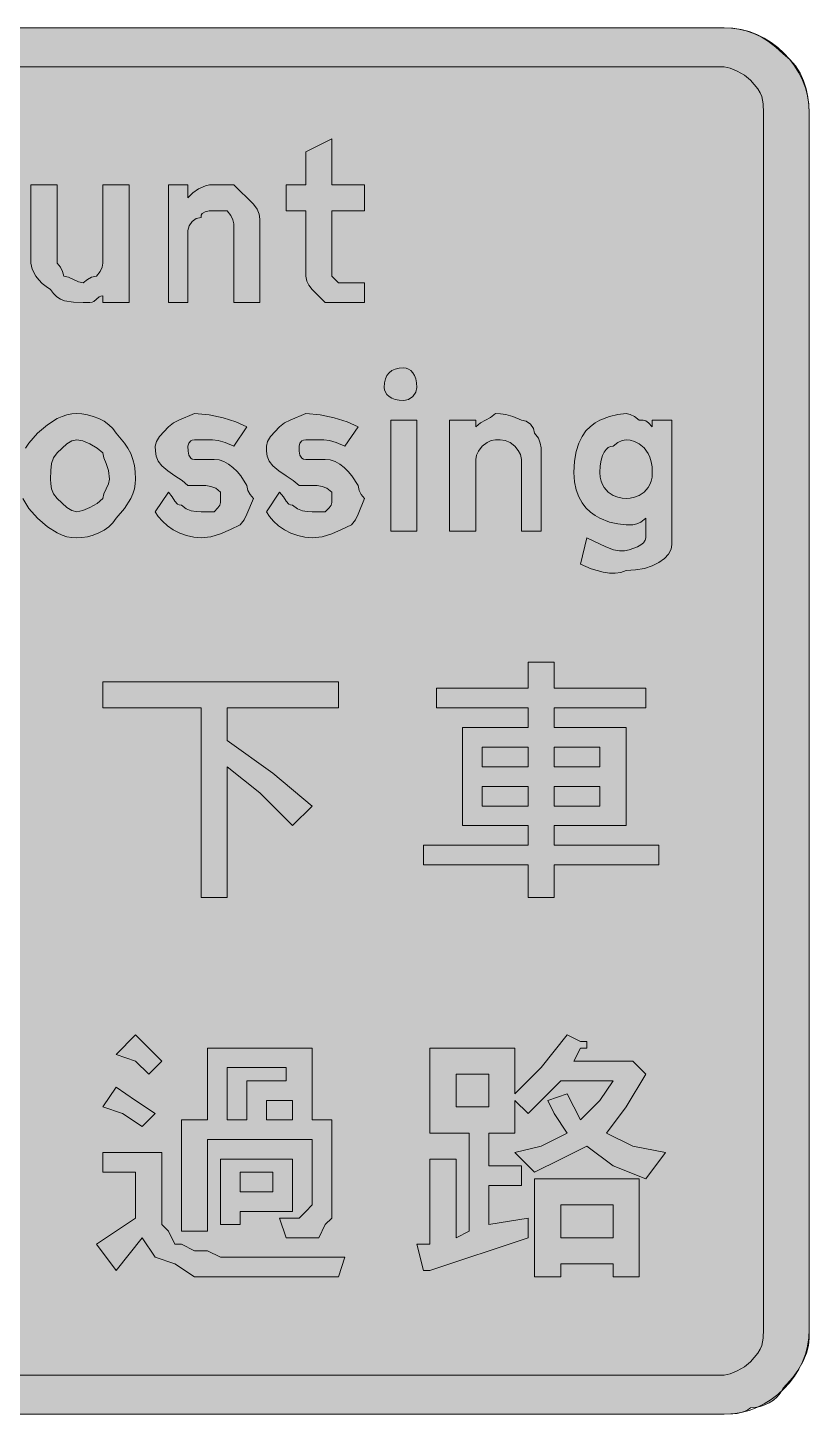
# Model space of a CAD drawing. Header units: metres. Extents: x 29 to 539, y 7 to 262.
# Drawn here: x 396.1 to 539.5, y 7.4 to 261.8 of the extents above; entities that cross this region are included whole.
import ezdxf

# ---------------------------------------------------------------- set-up
doc = ezdxf.new("R2010")
doc.units = ezdxf.units.M
for name, color, linetype, true_color in [('FILL_BLUE_0000FF', 7, 'Continuous', 0x0000ff), ('FILL_WHITE_FFFFFF', 7, 'Continuous', 0xffffff), ('STROKE_BLUE_0000FF', 7, 'Continuous', 0x0000ff)]:
    doc.layers.add(name, color=color, linetype=linetype, true_color=true_color)

msp = doc.modelspace()

# ---------------------------------------------------------------- hatches: boundary and pattern name
at = {"layer": 'FILL_BLUE_0000FF', "true_color": 0x0000ff}
h = msp.add_hatch(color=7, dxfattribs=at)
h.dxf.hatch_style = 1
h.paths.add_polyline_path([(523.89, 254.64), (524.98, 254.43), (526.29, 253.89), (527.6, 253.12), (528.69, 252.24), (530.08, 250.63), (530.5, 249.92), (530.79, 249.24), (531.05, 247.85), (531.09, 246.24), (531.09, 23.04), (531.05, 21.43), (530.79, 20.04), (530.5, 19.36), (530.08, 18.65), (528.69, 17.04), (527.6, 16.16), (526.29, 15.39), (524.98, 14.85), (523.89, 14.64), (45.09, 14.64), (44.24, 14.69), (43.48, 14.85), (42.09, 15.39), (39.09, 17.04), (37.44, 20.04), (36.9, 21.43), (36.74, 22.19), (36.69, 23.04), (36.69, 246.24), (36.74, 247.09), (36.9, 247.85), (37.44, 249.24), (39.09, 252.24), (42.09, 253.89), (43.48, 254.43), (44.24, 254.59), (45.09, 254.64), (523.89, 254.64)])
at = {"layer": 'FILL_WHITE_FFFFFF', "true_color": 0xffffff}
h = msp.add_hatch(color=7, dxfattribs=at)
h.dxf.hatch_style = 1
h.paths.add_polyline_path([(523.89, 261.84), (525.24, 261.78), (526.59, 261.6), (527.94, 261.27), (529.29, 260.79), (530.64, 260.14), (531.99, 259.31), (533.34, 258.28), (534.69, 257.04), (535.93, 256.03), (536.96, 254.85), (537.79, 253.52), (538.44, 252.09), (538.92, 250.61), (539.25, 249.11), (539.43, 247.64), (539.49, 246.24), (539.49, 23.04), (539.47, 21.43), (539.34, 20.04), (538.98, 18.65), (538.29, 17.04), (537.39, 15.45), (536.49, 14.19), (534.69, 12.24), (534.19, 11.4), (533.58, 10.66), (532.9, 10.05), (532.14, 9.54), (531.33, 9.15), (530.47, 8.86), (529.59, 8.7), (528.69, 8.64), (528.19, 8.24), (527.6, 7.95), (526.29, 7.59), (523.89, 7.44), (45.09, 7.44), (43.69, 7.5), (42.22, 7.68), (40.72, 8.01), (39.24, 8.49), (37.81, 9.14), (36.48, 9.97), (35.3, 11), (34.29, 12.24), (33.05, 13.25), (32.02, 14.43), (31.19, 15.76), (30.54, 17.19), (30.06, 18.67), (29.73, 20.17), (29.55, 21.64), (29.49, 23.04), (29.49, 246.24), (29.55, 247.64), (29.73, 249.11), (30.06, 250.61), (30.54, 252.09), (31.19, 253.52), (32.02, 254.85), (33.05, 256.03), (34.29, 257.04), (35.3, 258.28), (36.48, 259.31), (37.81, 260.14), (39.24, 260.79), (40.72, 261.27), (42.22, 261.6), (43.69, 261.78), (45.09, 261.84), (523.89, 261.84)])
h = msp.add_hatch(color=7, dxfattribs=at)
h.dxf.hatch_style = 1
h.paths.add_polyline_path([(453.09, 215.04), (455.49, 215.04), (457.89, 215.04), (457.89, 211.44), (450.69, 211.44), (448.29, 213.84), (447.69, 214.59), (447.28, 215.36), (447.09, 216.24), (447.09, 228.24), (443.49, 228.24), (443.49, 233.04), (447.09, 233.04), (447.09, 239.04), (451.89, 241.44), (451.89, 233.04), (457.89, 233.04), (457.89, 228.24), (451.89, 228.24), (451.89, 216.24), (453.09, 215.04)])
h = msp.add_hatch(color=7, dxfattribs=at)
h.dxf.hatch_style = 1
h.paths.add_polyline_path([(404.51, 211.48), (402.84, 211.74), (402.08, 212.03), (401.4, 212.45), (400.79, 213.05), (400.29, 213.84), (399.45, 214.34), (398.72, 214.93), (398.1, 215.57), (397.59, 216.24), (396.92, 217.55), (396.69, 218.64), (396.69, 233.04), (401.49, 233.04), (401.49, 218.64), (402.09, 217.89), (402.5, 217.12), (402.69, 216.24), (403.59, 216.05), (404.49, 215.64), (405.39, 215.23), (406.29, 215.04), (407.04, 215.64), (407.81, 216.05), (408.69, 216.24), (409.38, 217.12), (409.74, 217.89), (409.89, 218.64), (409.89, 233.04), (414.69, 233.04), (414.69, 211.44), (409.89, 211.44), (409.89, 212.64), (409.49, 212.59), (409.18, 212.45), (408.69, 212.04), (408.2, 211.63), (407.89, 211.49), (407.49, 211.44), (406.29, 211.44), (404.51, 211.48)])
h = msp.add_hatch(color=7, dxfattribs=at)
h.dxf.hatch_style = 1
h.paths.add_polyline_path([(429.41, 228.22), (428.64, 228.09), (428.1, 227.73), (427.94, 227.44), (427.89, 227.04), (427.01, 226.83), (426.24, 226.29), (425.7, 225.52), (425.49, 224.64), (425.49, 211.44), (421.89, 211.44), (421.89, 233.04), (425.49, 233.04), (425.49, 230.64), (426.41, 231.52), (427.44, 232.29), (428.7, 232.83), (429.44, 232.99), (430.29, 233.04), (433.89, 233.04), (437.49, 229.44), (438.18, 228.54), (438.54, 227.64), (438.67, 226.74), (438.69, 225.84), (438.69, 211.44), (433.89, 211.44), (433.89, 225.84), (433.74, 226.59), (433.38, 227.36), (432.69, 228.24), (430.29, 228.24), (429.41, 228.22)])
h = msp.add_hatch(color=7, dxfattribs=at)
h.dxf.hatch_style = 1
h.paths.add_polyline_path([(467.28, 194.96), (466.74, 194.19), (465.97, 193.65), (465.09, 193.44), (464.25, 193.49), (463.52, 193.65), (462.9, 193.88), (462.39, 194.19), (462, 194.55), (461.71, 194.96), (461.55, 195.39), (461.49, 195.84), (461.55, 196.68), (461.71, 197.41), (462, 198.03), (462.39, 198.54), (462.9, 198.93), (463.52, 199.21), (464.25, 199.38), (465.09, 199.44), (465.54, 199.38), (465.97, 199.21), (466.38, 198.93), (466.74, 198.54), (467.05, 198.03), (467.28, 197.41), (467.44, 196.68), (467.49, 195.84), (467.28, 194.96)])
h = msp.add_hatch(color=7, dxfattribs=at)
h.dxf.hatch_style = 1
h.paths.add_polyline_path([(394.52, 181.53), (394.8, 182.65), (395.19, 183.69), (395.7, 184.68), (396.32, 185.62), (397.89, 187.44), (399.69, 189.01), (401.49, 190.14), (402.39, 190.53), (403.29, 190.81), (404.19, 190.98), (405.09, 191.04), (406.04, 190.98), (407.06, 190.81), (408.11, 190.53), (409.14, 190.14), (410.12, 189.63), (411, 189.01), (411.73, 188.28), (412.29, 187.44), (413.86, 185.62), (414.48, 184.68), (414.99, 183.69), (415.38, 182.65), (415.66, 181.53), (415.83, 180.34), (415.89, 179.04), (415.83, 178.14), (415.66, 177.24), (415.38, 176.34), (414.99, 175.44), (413.86, 173.64), (412.29, 171.84), (411.73, 171), (411, 170.26), (410.12, 169.65), (409.14, 169.14), (408.11, 168.75), (407.06, 168.46), (406.04, 168.3), (405.09, 168.24), (404.19, 168.3), (403.29, 168.46), (402.39, 168.75), (401.49, 169.14), (399.69, 170.26), (397.89, 171.84), (396.32, 173.64), (395.19, 175.44), (394.8, 176.34), (394.52, 177.24), (394.35, 178.14), (394.29, 179.04), (394.35, 180.34), (394.52, 181.53)])
h.paths.add_polyline_path([(403.29, 185.49), (401.49, 183.84), (400.8, 182.92), (400.44, 181.89), (400.31, 180.63), (400.29, 179.04), (400.31, 178.14), (400.44, 177.24), (400.8, 176.34), (401.49, 175.44), (403.29, 173.79), (404.19, 173.25), (405.09, 173.04), (406.18, 173.25), (407.49, 173.79), (408.8, 174.56), (409.89, 175.44), (410.08, 176.34), (410.49, 177.24), (410.9, 178.14), (411.09, 179.04), (410.9, 180.63), (410.49, 181.89), (410.08, 182.92), (409.89, 183.84), (408.8, 184.72), (407.49, 185.49), (406.18, 186.03), (405.09, 186.24), (404.19, 186.03), (403.29, 185.49)], flags=16)
h = msp.add_hatch(color=7, dxfattribs=at)
h.dxf.hatch_style = 1
h.paths.add_polyline_path([(429.09, 182.64), (430.29, 182.64), (431.19, 182.53), (432.07, 182.23), (432.93, 181.75), (433.74, 181.14), (434.5, 180.41), (435.18, 179.6), (436.29, 177.84), (436.48, 176.96), (436.89, 176.19), (437.49, 175.44), (436.29, 172.59), (435.8, 171.56), (435.09, 170.64), (433.29, 169.76), (431.49, 168.99), (429.69, 168.45), (427.89, 168.24), (426.54, 168.35), (425.23, 168.65), (423.97, 169.13), (422.79, 169.74), (421.73, 170.47), (420.8, 171.28), (420.05, 172.14), (419.49, 173.04), (421.89, 176.64), (422.6, 175.76), (423.09, 174.99), (423.58, 174.45), (423.89, 174.29), (424.29, 174.24), (425.19, 173.55), (426.09, 173.19), (426.99, 173.06), (427.89, 173.04), (429.09, 173.04), (430.29, 173.04), (430.98, 173.75), (431.34, 174.24), (431.47, 174.73), (431.49, 175.44), (431.49, 176.64), (430.59, 177.33), (429.69, 177.69), (428.79, 177.82), (427.89, 177.84), (425.49, 177.84), (424.4, 178.74), (423.09, 179.64), (421.78, 180.54), (420.69, 181.44), (420, 182.34), (419.64, 183.24), (419.51, 184.14), (419.49, 185.04), (419.7, 185.94), (420.24, 186.84), (421.89, 188.64), (422.81, 189.35), (423.84, 189.84), (426.69, 191.04), (429.37, 190.83), (431.94, 190.29), (434.28, 189.52), (436.29, 188.64), (433.89, 185.04), (432.3, 185.73), (431.04, 186.09), (430.01, 186.22), (429.09, 186.24), (427.89, 186.24), (426.69, 186.24), (426.29, 186.19), (426, 186.05), (425.64, 185.64), (425.49, 185.04), (425.51, 184.16), (425.64, 183.39), (426, 182.85), (426.29, 182.69), (426.69, 182.64), (429.09, 182.64)])
h = msp.add_hatch(color=7, dxfattribs=at)
h.dxf.hatch_style = 1
h.paths.add_polyline_path([(449.49, 182.64), (450.69, 182.64), (451.59, 182.53), (452.47, 182.23), (453.33, 181.75), (454.14, 181.14), (454.9, 180.41), (455.58, 179.6), (456.69, 177.84), (456.88, 176.96), (457.29, 176.19), (457.89, 175.44), (456.69, 172.59), (456.2, 171.56), (455.49, 170.64), (453.69, 169.76), (451.89, 168.99), (450.09, 168.45), (448.29, 168.24), (446.94, 168.35), (445.63, 168.65), (444.37, 169.13), (443.19, 169.74), (442.13, 170.47), (441.2, 171.28), (440.45, 172.14), (439.89, 173.04), (442.29, 176.64), (443, 175.76), (443.49, 174.99), (443.98, 174.45), (444.29, 174.29), (444.69, 174.24), (445.59, 173.55), (446.49, 173.19), (447.39, 173.06), (448.29, 173.04), (449.49, 173.04), (450.69, 173.04), (451.38, 173.75), (451.74, 174.24), (451.87, 174.73), (451.89, 175.44), (451.89, 176.64), (450.99, 177.33), (450.09, 177.69), (449.19, 177.82), (448.29, 177.84), (445.89, 177.84), (444.8, 178.74), (443.49, 179.64), (442.18, 180.54), (441.09, 181.44), (440.4, 182.34), (440.04, 183.24), (439.91, 184.14), (439.89, 185.04), (440.1, 185.94), (440.64, 186.84), (442.29, 188.64), (443.21, 189.35), (444.24, 189.84), (447.09, 191.04), (449.77, 190.83), (452.34, 190.29), (454.68, 189.52), (456.69, 188.64), (454.29, 185.04), (452.7, 185.73), (451.44, 186.09), (450.41, 186.22), (449.49, 186.24), (448.29, 186.24), (447.09, 186.24), (446.69, 186.19), (446.4, 186.05), (446.04, 185.64), (445.89, 185.04), (445.91, 184.16), (446.04, 183.39), (446.4, 182.85), (446.69, 182.69), (447.09, 182.64), (449.49, 182.64)])
h = msp.add_hatch(color=7, dxfattribs=at)
h.dxf.hatch_style = 1
h.paths.add_polyline_path([(481.14, 186.09), (480.37, 185.73), (479.49, 185.04), (478.8, 184.16), (478.44, 183.39), (478.29, 182.64), (478.29, 169.44), (473.49, 169.44), (473.49, 189.84), (478.29, 189.84), (478.29, 188.64), (479.19, 189.35), (480.09, 189.84), (480.99, 190.33), (481.89, 191.04), (482.81, 191.02), (483.84, 190.89), (485.1, 190.53), (486.69, 189.84), (487.57, 189.63), (488.34, 189.09), (488.88, 188.32), (489.09, 187.44), (489.78, 186.54), (490.14, 185.64), (490.27, 184.74), (490.29, 183.84), (490.29, 169.44), (486.69, 169.44), (486.69, 182.64), (486.5, 183.52), (486.09, 184.29), (485.49, 185.04), (484.59, 185.73), (483.69, 186.09), (482.79, 186.22), (481.89, 186.24), (481.14, 186.09)])
h = msp.add_hatch(color=7, dxfattribs=at)
h.dxf.hatch_style = 1
h.paths.add_polyline_path([(514.29, 189.84), (514.29, 168.24), (514.29, 167.04), (514.13, 166.14), (513.65, 165.28), (512.9, 164.47), (511.89, 163.74), (510.66, 163.13), (509.23, 162.65), (507.63, 162.35), (505.89, 162.24), (504.94, 161.9), (503.9, 161.75), (502.81, 161.78), (501.69, 161.94), (499.48, 162.58), (497.49, 163.44), (498.69, 168.24), (502.14, 166.59), (503.58, 166.05), (504.69, 165.84), (505.59, 165.89), (506.45, 166.05), (507.99, 166.59), (508.6, 166.95), (509.08, 167.36), (509.38, 167.79), (509.49, 168.24), (509.49, 169.44), (509.49, 170.64), (509.49, 171.84), (508.61, 171.15), (507.84, 170.79), (507.09, 170.64), (505.89, 170.64), (504.39, 170.79), (502.85, 171.15), (501.09, 171.84), (500.19, 172.35), (499.33, 172.98), (498.52, 173.76), (497.79, 174.69), (497.18, 175.79), (496.7, 177.07), (496.4, 178.55), (496.29, 180.24), (496.4, 182.33), (496.7, 184.1), (497.18, 185.6), (497.79, 186.84), (498.52, 187.86), (499.33, 188.68), (500.19, 189.33), (501.09, 189.84), (502.85, 190.53), (504.39, 190.89), (505.89, 191.04), (506.64, 190.89), (507.41, 190.53), (508.29, 189.84), (509, 189.82), (509.49, 189.69), (509.98, 189.33), (510.69, 188.64), (510.69, 189.84), (514.29, 189.84)])
h.paths.add_polyline_path([(504.37, 185.73), (503.49, 185.04), (503.04, 184.98), (502.61, 184.8), (502.2, 184.47), (501.84, 183.99), (501.53, 183.34), (501.3, 182.51), (501.14, 181.48), (501.09, 180.24), (501.14, 179.4), (501.3, 178.66), (501.53, 178.01), (501.84, 177.46), (502.61, 176.61), (503.49, 176.04), (504.37, 175.69), (505.14, 175.51), (505.89, 175.44), (506.64, 175.51), (507.41, 175.69), (508.29, 176.04), (509.17, 176.61), (509.94, 177.46), (510.25, 178.01), (510.48, 178.66), (510.64, 179.4), (510.69, 180.24), (510.64, 181.3), (510.48, 182.22), (510.25, 183.02), (509.94, 183.71), (509.17, 184.78), (508.29, 185.49), (507.41, 185.92), (506.64, 186.15), (505.89, 186.24), (505.14, 186.09), (504.37, 185.73)], flags=16)
h = msp.add_hatch(color=7, dxfattribs=at)
h.dxf.hatch_style = 1
h.paths.add_polyline_path([(462.69, 169.44), (462.69, 189.84), (467.49, 189.84), (467.49, 169.44), (462.69, 169.44)])
h = msp.add_hatch(color=7, dxfattribs=at)
h.dxf.hatch_style = 1
h.paths.add_polyline_path([(492.69, 143.04), (492.69, 140.64), (509.49, 140.64), (509.49, 137.04), (492.69, 137.04), (492.69, 133.44), (505.89, 133.44), (505.89, 115.44), (492.69, 115.44), (492.69, 111.84), (511.89, 111.84), (511.89, 108.24), (492.69, 108.24), (492.69, 102.24), (487.89, 102.24), (487.89, 108.24), (468.69, 108.24), (468.69, 111.84), (487.89, 111.84), (487.89, 115.44), (475.89, 115.44), (475.89, 133.44), (487.89, 133.44), (487.89, 137.04), (471.09, 137.04), (471.09, 140.64), (487.89, 140.64), (487.89, 145.44), (492.69, 145.44), (492.69, 144.24), (492.69, 143.04)])
h.paths.add_polyline_path([(487.89, 126.24), (487.89, 129.84), (479.49, 129.84), (479.49, 126.24), (487.89, 126.24)], flags=16)
h.paths.add_polyline_path([(479.49, 119.04), (487.89, 119.04), (487.89, 122.64), (479.49, 122.64), (479.49, 119.04)], flags=16)
h.paths.add_polyline_path([(492.69, 129.84), (492.69, 126.24), (501.09, 126.24), (501.09, 129.84), (492.69, 129.84)], flags=16)
h.paths.add_polyline_path([(501.09, 122.64), (492.69, 122.64), (492.69, 119.04), (501.09, 119.04), (501.09, 122.64)], flags=16)
h = msp.add_hatch(color=7, dxfattribs=at)
h.dxf.hatch_style = 1
h.paths.add_polyline_path([(453.09, 141.84), (453.09, 137.04), (432.69, 137.04), (432.69, 131.04), (441.09, 125.04), (448.29, 119.04), (444.69, 115.44), (438.69, 121.44), (432.69, 126.24), (432.69, 102.24), (427.89, 102.24), (427.89, 137.04), (409.89, 137.04), (409.89, 141.84), (453.09, 141.84)])
h = msp.add_hatch(color=7, dxfattribs=at)
h.dxf.hatch_style = 1
h.paths.add_polyline_path([(420.69, 72.24), (418.29, 69.84), (415.89, 72.24), (412.29, 73.44), (415.89, 77.04), (420.69, 72.24)])
h = msp.add_hatch(color=7, dxfattribs=at)
h.dxf.hatch_style = 1
h.paths.add_polyline_path([(485.49, 74.64), (485.49, 66.24), (490.29, 71.04), (495.09, 77.04), (497.49, 75.84), (498.69, 75.84), (498.69, 74.64), (497.49, 74.64), (496.29, 72.24), (507.09, 72.24), (509.49, 69.84), (505.89, 63.84), (502.29, 59.04), (507.09, 56.64), (513.09, 55.44), (509.49, 50.64), (503.49, 53.04), (498.69, 56.64), (493.89, 54.24), (489.09, 51.84), (485.49, 55.44), (490.29, 56.64), (495.09, 59.04), (492.69, 62.64), (491.49, 65.04), (495.09, 66.24), (496.29, 63.84), (497.49, 61.44), (501.09, 65.04), (503.49, 68.64), (493.89, 68.64), (487.89, 62.64), (485.49, 65.04), (485.49, 59.04), (480.69, 59.04), (480.69, 53.04), (486.69, 53.04), (486.69, 49.44), (480.69, 49.44), (480.69, 42.24), (487.89, 43.44), (487.89, 39.84), (469.89, 33.84), (468.69, 33.84), (467.49, 38.64), (469.89, 38.64), (469.89, 54.24), (473.49, 54.24), (474.69, 54.24), (474.69, 53.04), (474.69, 39.84), (477.09, 41.04), (477.09, 59.04), (469.89, 59.04), (469.89, 74.64), (485.49, 74.64)])
h.paths.add_polyline_path([(480.69, 69.84), (474.69, 69.84), (474.69, 63.84), (480.69, 63.84), (480.69, 69.84)], flags=16)
h = msp.add_hatch(color=7, dxfattribs=at)
h.dxf.hatch_style = 1
h.paths.add_polyline_path([(451.89, 61.44), (451.89, 47.04), (451.89, 43.44), (450.69, 42.24), (449.49, 39.84), (445.89, 39.84), (443.49, 39.84), (442.29, 43.44), (444.69, 43.44), (445.89, 43.44), (447.09, 44.64), (448.29, 45.84), (448.29, 47.04), (448.29, 57.84), (429.09, 57.84), (429.09, 41.04), (424.29, 41.04), (424.29, 61.44), (429.09, 61.44), (429.09, 74.64), (448.29, 74.64), (448.29, 61.44), (451.89, 61.44)])
h.paths.add_polyline_path([(439.89, 65.04), (439.89, 61.44), (444.69, 61.44), (444.69, 65.04), (439.89, 65.04)], flags=16)
h.paths.add_polyline_path([(436.29, 68.64), (443.49, 68.64), (443.49, 71.04), (432.69, 71.04), (432.69, 61.44), (436.29, 61.44), (436.29, 68.64)], flags=16)
h = msp.add_hatch(color=7, dxfattribs=at)
h.dxf.hatch_style = 1
h.paths.add_polyline_path([(415.89, 65.04), (419.49, 62.64), (417.09, 60.24), (413.49, 62.64), (409.89, 63.84), (412.29, 67.44), (415.89, 65.04)])
h = msp.add_hatch(color=7, dxfattribs=at)
h.dxf.hatch_style = 1
h.paths.add_polyline_path([(420.69, 55.44), (420.69, 43.44), (420.69, 42.24), (421.89, 41.04), (423.09, 38.64), (424.29, 38.64), (426.69, 37.44), (429.09, 37.44), (431.49, 36.24), (435.09, 36.24), (454.29, 36.24), (453.09, 32.64), (432.69, 32.64), (426.69, 32.64), (423.09, 35.04), (419.49, 36.24), (417.09, 39.84), (412.29, 33.84), (408.69, 38.64), (415.89, 43.44), (415.89, 51.84), (409.89, 51.84), (409.89, 55.44), (420.69, 55.44)])
h = msp.add_hatch(color=7, dxfattribs=at)
h.dxf.hatch_style = 1
h.paths.add_polyline_path([(444.69, 44.64), (435.09, 44.64), (435.09, 42.24), (431.49, 42.24), (431.49, 54.24), (444.69, 54.24), (444.69, 44.64)])
h.paths.add_polyline_path([(441.09, 51.84), (435.09, 51.84), (435.09, 48.24), (441.09, 48.24), (441.09, 51.84)], flags=16)
h = msp.add_hatch(color=7, dxfattribs=at)
h.dxf.hatch_style = 1
h.paths.add_polyline_path([(508.29, 50.64), (508.29, 32.64), (503.49, 32.64), (503.49, 35.04), (493.89, 35.04), (493.89, 32.64), (489.09, 32.64), (489.09, 50.64), (508.29, 50.64)])
h.paths.add_polyline_path([(503.49, 45.84), (493.89, 45.84), (493.89, 39.84), (503.49, 39.84), (503.49, 45.84)], flags=16)

# ---------------------------------------------------------------- linework, layer by layer
at = {"layer": 'FILL_BLUE_0000FF', "lineweight": 0, "true_color": 0x0000ff}
msp.add_lwpolyline([(45.09, 254.64), (523.89, 254.64), (524.98, 254.43), (526.29, 253.89), (527.6, 253.12), (528.69, 252.24), (530.08, 250.63), (530.5, 249.92), (530.79, 249.24), (531.05, 247.85), (531.09, 246.24), (531.09, 23.04), (531.05, 21.43), (530.79, 20.04), (530.5, 19.36), (530.08, 18.65), (528.69, 17.04), (527.6, 16.16), (526.29, 15.39), (524.98, 14.85), (523.89, 14.64), (45.09, 14.64)], dxfattribs=at)
at = {"layer": 'FILL_WHITE_FFFFFF', "lineweight": 0, "true_color": 0xffffff}
for points in [[(45.09, 261.84), (523.89, 261.84), (525.24, 261.78), (526.59, 261.6), (527.94, 261.27), (529.29, 260.79), (530.64, 260.14), (531.99, 259.31), (533.34, 258.28), (534.69, 257.04), (535.93, 256.03), (536.96, 254.85), (537.79, 253.52), (538.44, 252.09), (538.92, 250.61), (539.25, 249.11), (539.43, 247.64), (539.49, 246.24), (539.49, 23.04), (539.47, 21.43), (539.34, 20.04), (538.98, 18.65), (538.29, 17.04), (537.39, 15.45), (536.49, 14.19), (534.69, 12.24), (534.19, 11.4), (533.58, 10.66), (532.9, 10.05), (532.14, 9.54), (531.33, 9.15), (530.47, 8.86), (529.59, 8.7), (528.69, 8.64), (528.19, 8.24), (527.6, 7.95), (526.29, 7.59), (523.89, 7.44), (45.09, 7.44)], [(395.7, 184.68), (396.32, 185.62), (397.89, 187.44), (399.69, 189.01), (401.49, 190.14), (402.39, 190.53), (403.29, 190.81), (404.19, 190.98), (405.09, 191.04), (406.04, 190.98), (407.06, 190.81), (408.11, 190.53), (409.14, 190.14), (410.12, 189.63), (411, 189.01), (411.73, 188.28), (412.29, 187.44), (413.86, 185.62), (414.48, 184.68), (414.99, 183.69), (415.38, 182.65), (415.66, 181.53), (415.83, 180.34), (415.89, 179.04), (415.83, 178.14), (415.66, 177.24), (415.38, 176.34), (414.99, 175.44), (413.86, 173.64), (412.29, 171.84), (411.73, 171), (411, 170.26), (410.12, 169.65), (409.14, 169.14), (408.11, 168.75), (407.06, 168.46), (406.04, 168.3), (405.09, 168.24), (404.19, 168.3), (403.29, 168.46), (402.39, 168.75), (401.49, 169.14), (399.69, 170.26), (397.89, 171.84), (396.32, 173.64), (395.19, 175.44)]]:
    msp.add_lwpolyline(points, dxfattribs=at)
for points in [[(453.09, 215.04), (455.49, 215.04), (457.89, 215.04), (457.89, 211.44), (450.69, 211.44), (448.29, 213.84), (447.69, 214.59), (447.28, 215.36), (447.09, 216.24), (447.09, 228.24), (443.49, 228.24), (443.49, 233.04), (447.09, 233.04), (447.09, 239.04), (451.89, 241.44), (451.89, 233.04), (457.89, 233.04), (457.89, 228.24), (451.89, 228.24), (451.89, 216.24)], [(404.51, 211.48), (402.84, 211.74), (402.08, 212.03), (401.4, 212.45), (400.79, 213.05), (400.29, 213.84), (399.45, 214.34), (398.72, 214.93), (398.1, 215.57), (397.59, 216.24), (396.92, 217.55), (396.69, 218.64), (396.69, 233.04), (401.49, 233.04), (401.49, 218.64), (402.09, 217.89), (402.5, 217.12), (402.69, 216.24), (403.59, 216.05), (404.49, 215.64), (405.39, 215.23), (406.29, 215.04), (407.04, 215.64), (407.81, 216.05), (408.69, 216.24), (409.38, 217.12), (409.74, 217.89), (409.89, 218.64), (409.89, 233.04), (414.69, 233.04), (414.69, 211.44), (409.89, 211.44), (409.89, 212.64), (409.49, 212.59), (409.18, 212.45), (408.69, 212.04), (408.2, 211.63), (407.89, 211.49), (407.49, 211.44), (406.29, 211.44)], [(429.41, 228.22), (428.64, 228.09), (428.1, 227.73), (427.94, 227.44), (427.89, 227.04), (427.01, 226.83), (426.24, 226.29), (425.7, 225.52), (425.49, 224.64), (425.49, 211.44), (421.89, 211.44), (421.89, 233.04), (425.49, 233.04), (425.49, 230.64), (426.41, 231.52), (427.44, 232.29), (428.7, 232.83), (429.44, 232.99), (430.29, 233.04), (433.89, 233.04), (437.49, 229.44), (438.18, 228.54), (438.54, 227.64), (438.67, 226.74), (438.69, 225.84), (438.69, 211.44), (433.89, 211.44), (433.89, 225.84), (433.74, 226.59), (433.38, 227.36), (432.69, 228.24), (430.29, 228.24)], [(467.28, 194.96), (466.74, 194.19), (465.97, 193.65), (465.09, 193.44), (464.25, 193.49), (463.52, 193.65), (462.9, 193.88), (462.39, 194.19), (462, 194.55), (461.71, 194.96), (461.55, 195.39), (461.49, 195.84), (461.55, 196.68), (461.71, 197.41), (462, 198.03), (462.39, 198.54), (462.9, 198.93), (463.52, 199.21), (464.25, 199.38), (465.09, 199.44), (465.54, 199.38), (465.97, 199.21), (466.38, 198.93), (466.74, 198.54), (467.05, 198.03), (467.28, 197.41), (467.44, 196.68), (467.49, 195.84)], [(429.09, 182.64), (430.29, 182.64), (431.19, 182.53), (432.07, 182.23), (432.93, 181.75), (433.74, 181.14), (434.5, 180.41), (435.18, 179.6), (436.29, 177.84), (436.48, 176.96), (436.89, 176.19), (437.49, 175.44), (436.29, 172.59), (435.8, 171.56), (435.09, 170.64), (433.29, 169.76), (431.49, 168.99), (429.69, 168.45), (427.89, 168.24), (426.54, 168.35), (425.23, 168.65), (423.97, 169.13), (422.79, 169.74), (421.73, 170.47), (420.8, 171.28), (420.05, 172.14), (419.49, 173.04), (421.89, 176.64), (422.6, 175.76), (423.09, 174.99), (423.58, 174.45), (423.89, 174.29), (424.29, 174.24), (425.19, 173.55), (426.09, 173.19), (426.99, 173.06), (427.89, 173.04), (429.09, 173.04), (430.29, 173.04), (430.98, 173.75), (431.34, 174.24), (431.47, 174.73), (431.49, 175.44), (431.49, 176.64), (430.59, 177.33), (429.69, 177.69), (428.79, 177.82), (427.89, 177.84), (425.49, 177.84), (424.4, 178.74), (423.09, 179.64), (421.78, 180.54), (420.69, 181.44), (420, 182.34), (419.64, 183.24), (419.51, 184.14), (419.49, 185.04), (419.7, 185.94), (420.24, 186.84), (421.89, 188.64), (422.81, 189.35), (423.84, 189.84), (426.69, 191.04), (429.37, 190.83), (431.94, 190.29), (434.28, 189.52), (436.29, 188.64), (433.89, 185.04), (432.3, 185.73), (431.04, 186.09), (430.01, 186.22), (429.09, 186.24), (427.89, 186.24), (426.69, 186.24), (426.29, 186.19), (426, 186.05), (425.64, 185.64), (425.49, 185.04), (425.51, 184.16), (425.64, 183.39), (426, 182.85), (426.29, 182.69), (426.69, 182.64)], [(449.49, 182.64), (450.69, 182.64), (451.59, 182.53), (452.47, 182.23), (453.33, 181.75), (454.14, 181.14), (454.9, 180.41), (455.58, 179.6), (456.69, 177.84), (456.88, 176.96), (457.29, 176.19), (457.89, 175.44), (456.69, 172.59), (456.2, 171.56), (455.49, 170.64), (453.69, 169.76), (451.89, 168.99), (450.09, 168.45), (448.29, 168.24), (446.94, 168.35), (445.63, 168.65), (444.37, 169.13), (443.19, 169.74), (442.13, 170.47), (441.2, 171.28), (440.45, 172.14), (439.89, 173.04), (442.29, 176.64), (443, 175.76), (443.49, 174.99), (443.98, 174.45), (444.29, 174.29), (444.69, 174.24), (445.59, 173.55), (446.49, 173.19), (447.39, 173.06), (448.29, 173.04), (449.49, 173.04), (450.69, 173.04), (451.38, 173.75), (451.74, 174.24), (451.87, 174.73), (451.89, 175.44), (451.89, 176.64), (450.99, 177.33), (450.09, 177.69), (449.19, 177.82), (448.29, 177.84), (445.89, 177.84), (444.8, 178.74), (443.49, 179.64), (442.18, 180.54), (441.09, 181.44), (440.4, 182.34), (440.04, 183.24), (439.91, 184.14), (439.89, 185.04), (440.1, 185.94), (440.64, 186.84), (442.29, 188.64), (443.21, 189.35), (444.24, 189.84), (447.09, 191.04), (449.77, 190.83), (452.34, 190.29), (454.68, 189.52), (456.69, 188.64), (454.29, 185.04), (452.7, 185.73), (451.44, 186.09), (450.41, 186.22), (449.49, 186.24), (448.29, 186.24), (447.09, 186.24), (446.69, 186.19), (446.4, 186.05), (446.04, 185.64), (445.89, 185.04), (445.91, 184.16), (446.04, 183.39), (446.4, 182.85), (446.69, 182.69), (447.09, 182.64)], [(481.14, 186.09), (480.37, 185.73), (479.49, 185.04), (478.8, 184.16), (478.44, 183.39), (478.29, 182.64), (478.29, 169.44), (473.49, 169.44), (473.49, 189.84), (478.29, 189.84), (478.29, 188.64), (479.19, 189.35), (480.09, 189.84), (480.99, 190.33), (481.89, 191.04), (482.81, 191.02), (483.84, 190.89), (485.1, 190.53), (486.69, 189.84), (487.57, 189.63), (488.34, 189.09), (488.88, 188.32), (489.09, 187.44), (489.78, 186.54), (490.14, 185.64), (490.27, 184.74), (490.29, 183.84), (490.29, 169.44), (486.69, 169.44), (486.69, 182.64), (486.5, 183.52), (486.09, 184.29), (485.49, 185.04), (484.59, 185.73), (483.69, 186.09), (482.79, 186.22), (481.89, 186.24)], [(514.29, 189.84), (514.29, 168.24), (514.29, 167.04), (514.13, 166.14), (513.65, 165.28), (512.9, 164.47), (511.89, 163.74), (510.66, 163.13), (509.23, 162.65), (507.63, 162.35), (505.89, 162.24), (504.94, 161.9), (503.9, 161.75), (502.81, 161.78), (501.69, 161.94), (499.48, 162.58), (497.49, 163.44), (498.69, 168.24), (502.14, 166.59), (503.58, 166.05), (504.69, 165.84), (505.59, 165.89), (506.45, 166.05), (507.99, 166.59), (508.6, 166.95), (509.08, 167.36), (509.38, 167.79), (509.49, 168.24), (509.49, 169.44), (509.49, 170.64), (509.49, 171.84), (508.61, 171.15), (507.84, 170.79), (507.09, 170.64), (505.89, 170.64), (504.39, 170.79), (502.85, 171.15), (501.09, 171.84), (500.19, 172.35), (499.33, 172.98), (498.52, 173.76), (497.79, 174.69), (497.18, 175.79), (496.7, 177.07), (496.4, 178.55), (496.29, 180.24), (496.4, 182.33), (496.7, 184.1), (497.18, 185.6), (497.79, 186.84), (498.52, 187.86), (499.33, 188.68), (500.19, 189.33), (501.09, 189.84), (502.85, 190.53), (504.39, 190.89), (505.89, 191.04), (506.64, 190.89), (507.41, 190.53), (508.29, 189.84), (509, 189.82), (509.49, 189.69), (509.98, 189.33), (510.69, 188.64), (510.69, 189.84)], [(462.69, 169.44), (462.69, 189.84), (467.49, 189.84), (467.49, 169.44)], [(403.29, 185.49), (401.49, 183.84), (400.8, 182.92), (400.44, 181.89), (400.31, 180.63), (400.29, 179.04), (400.31, 178.14), (400.44, 177.24), (400.8, 176.34), (401.49, 175.44), (403.29, 173.79), (404.19, 173.25), (405.09, 173.04), (406.18, 173.25), (407.49, 173.79), (408.8, 174.56), (409.89, 175.44), (410.08, 176.34), (410.49, 177.24), (410.9, 178.14), (411.09, 179.04), (410.9, 180.63), (410.49, 181.89), (410.08, 182.92), (409.89, 183.84), (408.8, 184.72), (407.49, 185.49), (406.18, 186.03), (405.09, 186.24), (404.19, 186.03)], [(504.37, 185.73), (503.49, 185.04), (503.04, 184.98), (502.61, 184.8), (502.2, 184.47), (501.84, 183.99), (501.53, 183.34), (501.3, 182.51), (501.14, 181.48), (501.09, 180.24), (501.14, 179.4), (501.3, 178.66), (501.53, 178.01), (501.84, 177.46), (502.61, 176.61), (503.49, 176.04), (504.37, 175.69), (505.14, 175.51), (505.89, 175.44), (506.64, 175.51), (507.41, 175.69), (508.29, 176.04), (509.17, 176.61), (509.94, 177.46), (510.25, 178.01), (510.48, 178.66), (510.64, 179.4), (510.69, 180.24), (510.64, 181.3), (510.48, 182.22), (510.25, 183.02), (509.94, 183.71), (509.17, 184.78), (508.29, 185.49), (507.41, 185.92), (506.64, 186.15), (505.89, 186.24), (505.14, 186.09)], [(492.69, 143.04), (492.69, 140.64), (509.49, 140.64), (509.49, 137.04), (492.69, 137.04), (492.69, 133.44), (505.89, 133.44), (505.89, 115.44), (492.69, 115.44), (492.69, 111.84), (511.89, 111.84), (511.89, 108.24), (492.69, 108.24), (492.69, 102.24), (487.89, 102.24), (487.89, 108.24), (468.69, 108.24), (468.69, 111.84), (487.89, 111.84), (487.89, 115.44), (475.89, 115.44), (475.89, 133.44), (487.89, 133.44), (487.89, 137.04), (471.09, 137.04), (471.09, 140.64), (487.89, 140.64), (487.89, 145.44), (492.69, 145.44), (492.69, 144.24)], [(453.09, 141.84), (453.09, 137.04), (432.69, 137.04), (432.69, 131.04), (441.09, 125.04), (448.29, 119.04), (444.69, 115.44), (438.69, 121.44), (432.69, 126.24), (432.69, 102.24), (427.89, 102.24), (427.89, 137.04), (409.89, 137.04), (409.89, 141.84)], [(487.89, 126.24), (487.89, 129.84), (479.49, 129.84), (479.49, 126.24)], [(492.69, 129.84), (492.69, 126.24), (501.09, 126.24), (501.09, 129.84)], [(479.49, 119.04), (487.89, 119.04), (487.89, 122.64), (479.49, 122.64)], [(501.09, 122.64), (492.69, 122.64), (492.69, 119.04), (501.09, 119.04)], [(420.69, 72.24), (418.29, 69.84), (415.89, 72.24), (412.29, 73.44), (415.89, 77.04)], [(485.49, 74.64), (485.49, 66.24), (490.29, 71.04), (495.09, 77.04), (497.49, 75.84), (498.69, 75.84), (498.69, 74.64), (497.49, 74.64), (496.29, 72.24), (507.09, 72.24), (509.49, 69.84), (505.89, 63.84), (502.29, 59.04), (507.09, 56.64), (513.09, 55.44), (509.49, 50.64), (503.49, 53.04), (498.69, 56.64), (493.89, 54.24), (489.09, 51.84), (485.49, 55.44), (490.29, 56.64), (495.09, 59.04), (492.69, 62.64), (491.49, 65.04), (495.09, 66.24), (496.29, 63.84), (497.49, 61.44), (501.09, 65.04), (503.49, 68.64), (493.89, 68.64), (487.89, 62.64), (485.49, 65.04), (485.49, 59.04), (480.69, 59.04), (480.69, 53.04), (486.69, 53.04), (486.69, 49.44), (480.69, 49.44), (480.69, 42.24), (487.89, 43.44), (487.89, 39.84), (469.89, 33.84), (468.69, 33.84), (467.49, 38.64), (469.89, 38.64), (469.89, 54.24), (473.49, 54.24), (474.69, 54.24), (474.69, 53.04), (474.69, 39.84), (477.09, 41.04), (477.09, 59.04), (469.89, 59.04), (469.89, 74.64)], [(451.89, 61.44), (451.89, 47.04), (451.89, 43.44), (450.69, 42.24), (449.49, 39.84), (445.89, 39.84), (443.49, 39.84), (442.29, 43.44), (444.69, 43.44), (445.89, 43.44), (447.09, 44.64), (448.29, 45.84), (448.29, 47.04), (448.29, 57.84), (429.09, 57.84), (429.09, 41.04), (424.29, 41.04), (424.29, 61.44), (429.09, 61.44), (429.09, 74.64), (448.29, 74.64), (448.29, 61.44)], [(436.29, 68.64), (443.49, 68.64), (443.49, 71.04), (432.69, 71.04), (432.69, 61.44), (436.29, 61.44)], [(480.69, 69.84), (474.69, 69.84), (474.69, 63.84), (480.69, 63.84)], [(415.89, 65.04), (419.49, 62.64), (417.09, 60.24), (413.49, 62.64), (409.89, 63.84), (412.29, 67.44)], [(439.89, 65.04), (439.89, 61.44), (444.69, 61.44), (444.69, 65.04)], [(420.69, 55.44), (420.69, 43.44), (420.69, 42.24), (421.89, 41.04), (423.09, 38.64), (424.29, 38.64), (426.69, 37.44), (429.09, 37.44), (431.49, 36.24), (435.09, 36.24), (454.29, 36.24), (453.09, 32.64), (432.69, 32.64), (426.69, 32.64), (423.09, 35.04), (419.49, 36.24), (417.09, 39.84), (412.29, 33.84), (408.69, 38.64), (415.89, 43.44), (415.89, 51.84), (409.89, 51.84), (409.89, 55.44)], [(444.69, 44.64), (435.09, 44.64), (435.09, 42.24), (431.49, 42.24), (431.49, 54.24), (444.69, 54.24)], [(441.09, 51.84), (435.09, 51.84), (435.09, 48.24), (441.09, 48.24)], [(508.29, 50.64), (508.29, 32.64), (503.49, 32.64), (503.49, 35.04), (493.89, 35.04), (493.89, 32.64), (489.09, 32.64), (489.09, 50.64)], [(503.49, 45.84), (493.89, 45.84), (493.89, 39.84), (503.49, 39.84)]]:
    msp.add_lwpolyline(points, close=True, dxfattribs=at)
at = {"layer": 'STROKE_BLUE_0000FF', "lineweight": 0, "true_color": 0x0000ff}
for points in [[(539.49, 23.04), (539.49, 246.24), (539.41, 247.8), (539.16, 249.32), (538.77, 250.8), (538.23, 252.22), (537.56, 253.58), (536.77, 254.87), (535.86, 256.07), (534.84, 257.19), (533.72, 258.21), (532.52, 259.12), (531.23, 259.91), (529.87, 260.58), (528.45, 261.12), (526.97, 261.51), (525.45, 261.76), (523.89, 261.84), (45.09, 261.84)], [(45.09, 7.44), (523.89, 7.44), (525.45, 7.52), (526.97, 7.77), (528.45, 8.16), (529.87, 8.7), (531.23, 9.37), (532.52, 10.16), (533.72, 11.07), (534.84, 12.09), (535.86, 13.21), (536.77, 14.41), (537.56, 15.7), (538.23, 17.06), (538.77, 18.48), (539.16, 19.96), (539.41, 21.48), (539.49, 23.04)]]:
    msp.add_lwpolyline(points, dxfattribs=at)

doc.saveas('drawing.dxf')
